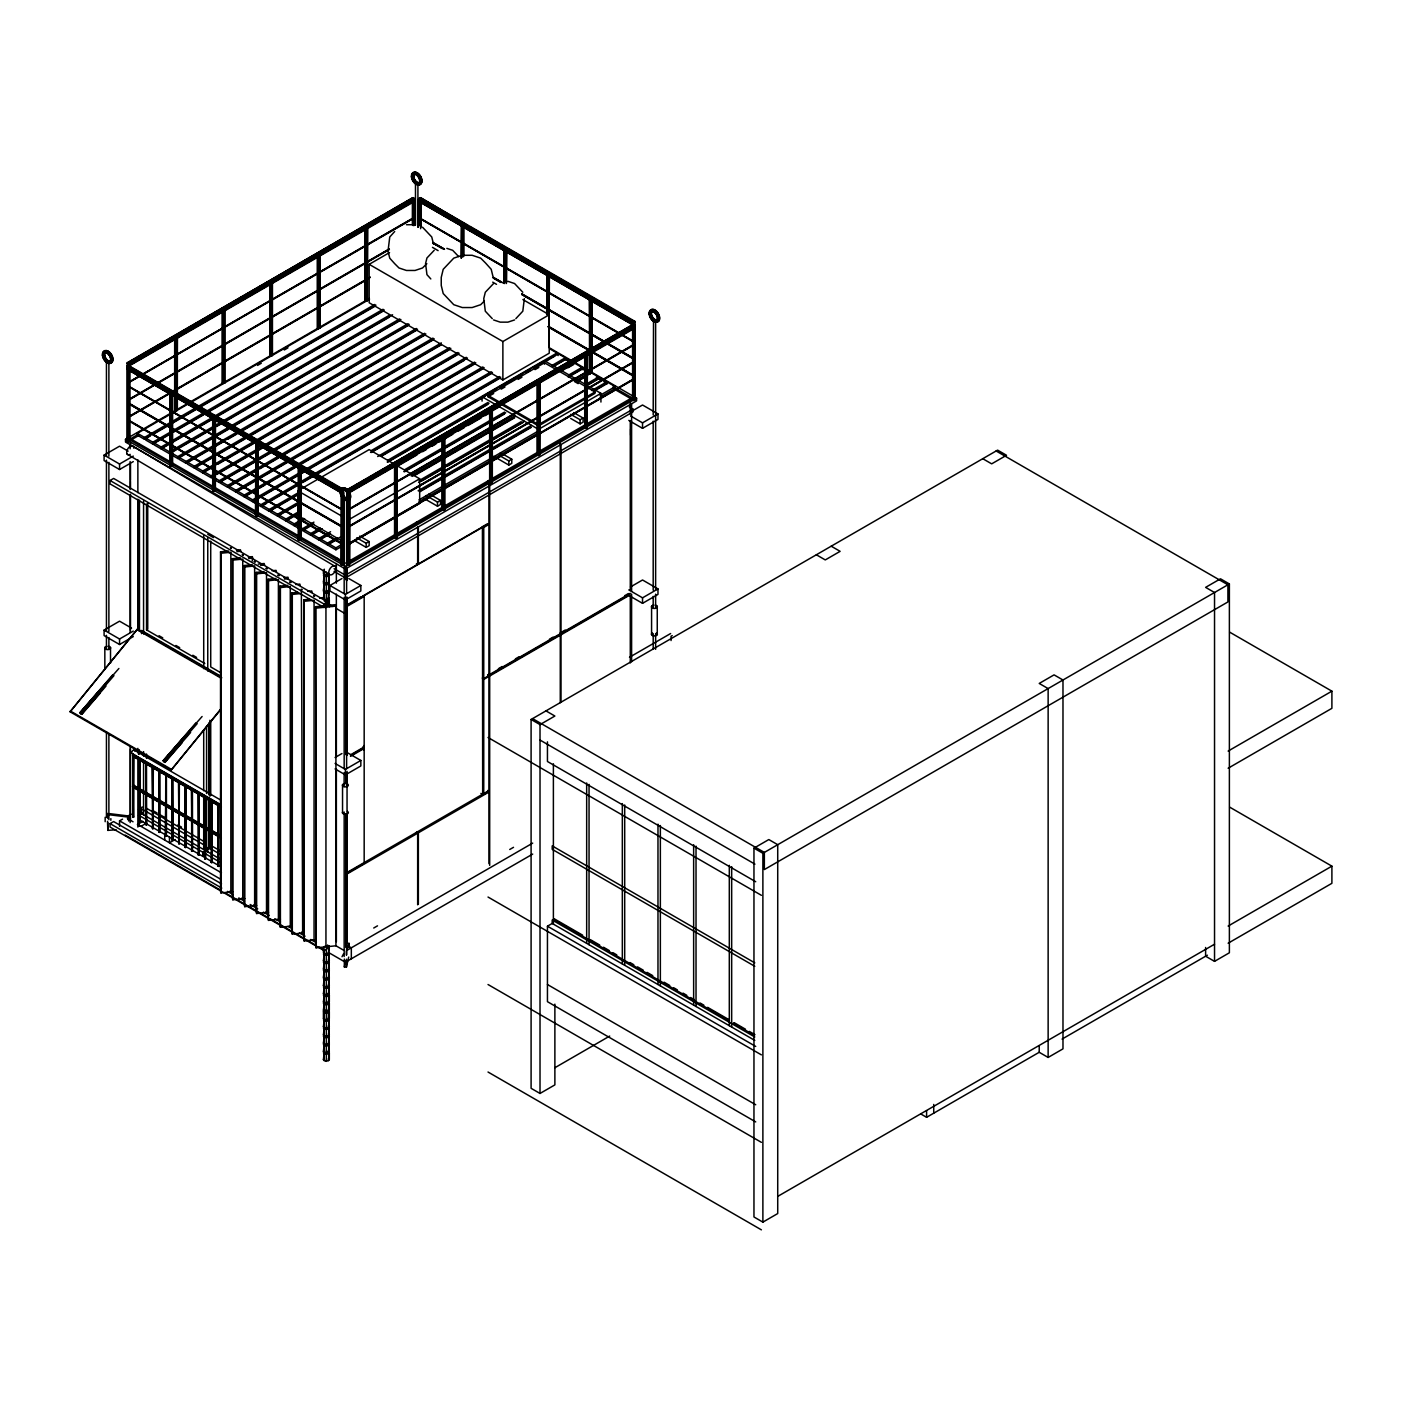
<?xml version="1.0" encoding="UTF-8"?>
<svg xmlns="http://www.w3.org/2000/svg" width="1402" height="1402" viewBox="0 0 1402 1402"><rect width="100%" height="100%" fill="white"/><g stroke="black" fill="none" stroke-linecap="round" stroke-linejoin="round"><path stroke-width="1.5" d="M110.863 820.328L110.863 818.645M342.018 956.725L343.455 954.008M348.695 957.075L346.434 967.1L344.349 966.942L345.698 960.931M343.893 490.262L342.877 492.488L341.212 492.838L127.267 369.304L128.931 365.712L129.667 367.92M341.247 492.943A5.047 2.909 60 0 1 346.259 491.629A5.047 2.909 60 0 1 346.89 499.112A5.047 2.909 60 0 1 341.247 492.943L341.948 489.754L128.02 366.237M420.127 197.594L634.826 321.303L634.826 323.319L632.407 324.703L418.462 201.187L418.462 199.172L420.88 197.787L466.603 224.863M590.575 349.571L632.127 325.579L632.407 322.688L634.826 321.303M221.358 807.377L132.717 756.204L132.717 755.03L133.733 754.451L220.482 804.538M221.358 838.256L132.717 787.083L132.717 785.909L133.733 785.33L220.482 835.417M126.986 363.328L412.521 197.787L414.939 199.172L414.939 201.187L128.931 366.08L127.267 364.485L126.986 363.328L159.109 344.787M127.267 362.47L129.667 363.872L128.931 366.08M412.521 199.803L412.521 197.787M347.153 491.436L348.818 493.031L634.826 328.138L634.826 326.123L632.407 324.738L346.872 490.262L365.764 479.361M347.153 489.421L349.554 490.805L348.818 493.031M345.698 947.209L347.065 943.248L347.048 873.972L417.656 833.209L417.656 904.798M347.065 943.248L349.151 943.406L346.434 951.327L346.434 955.27M220.464 709.868L171.132 770.119L70.1 711.795L137.519 629.025L221.709 677.622M70.1 711.795L137.519 629.025M171.132 770.119L220.727 709.097M128.598 420.144L340.633 542.574M105.168 817.278L105.168 821.695M348.117 509.522L633.494 344.664M348.117 526.679L633.494 361.821M348.117 543.836L633.494 378.961M127.126 365.554L129.825 365.554L129.825 441.034L128.476 441.805L127.126 441.034L127.126 365.554L128.476 364.783M176.967 410.698L177.353 338.11L177.353 410.155L176.021 410.926L174.672 410.155L174.672 397.046M127.126 441.034L128.476 440.263M170.308 466.288L169.922 393.682L170.308 466.288L171.254 466.515L172.604 465.744L172.604 393.682M174.672 410.155L176.021 409.384M272.444 283.204L271.094 283.975L271.094 356.038L272.444 355.267L272.444 283.204L271.094 282.433M222.217 310.648L224.898 310.648L224.898 382.711L222.603 383.254L222.603 382.15M319.989 255.76L317.693 256.303L317.693 328.366L318.64 328.594L319.989 327.805L319.989 255.76L318.64 254.971M215.4 420.565L215.4 490.437L214.05 491.226L212.701 490.437L212.701 418.392L214.05 417.621M214.997 490.998L215.4 418.392M367.534 228.316L365.239 228.859L365.239 300.904L366.185 301.132L367.534 300.361L367.534 228.316L367.131 300.904M317.693 328.366L317.693 327.262M414.677 225.424L414.677 200.311L414.677 201.415L412.784 201.415L412.784 225.424M212.701 490.437L214.05 489.666M258.178 445.275L258.178 515.147L256.846 515.918L255.497 515.147L255.883 442.541M365.239 300.904L365.239 299.818M461.118 258.319L461.503 225.021L461.503 257.758M298.275 539.858L300.974 539.858L298.275 539.858L298.275 467.795L300.571 468.338L300.571 540.401M506.192 283.572L506.595 250.275M343.753 564.55L341.072 564.55L341.457 491.944M342.421 491.716L343.367 493.048L341.072 492.505M347.013 492.505L349.711 492.505L349.308 565.111L348.362 565.321L347.013 564.55L347.013 492.505L349.308 493.048M394.558 467.234L394.558 537.106L395.907 537.877L396.854 537.649L397.239 465.043L394.558 465.043M329.312 573.821L328.454 575.013L324.283 575.013L324.283 572.612M328.454 573.996L329.312 582.058L326.368 583.758L323.424 582.058L324.283 573.996M323.424 582.058L324.283 580.849M328.454 582.216L329.312 590.295L326.368 591.977L323.424 590.295L324.283 582.216M328.454 583.25L329.312 575.188M546.692 314.276L547.095 274.424L547.095 314.819M323.424 590.295L324.283 589.085M324.283 597.322L323.424 598.514L324.283 590.452M328.454 591.486L329.312 583.425M347.013 564.55L348.362 563.779L349.308 565.111M324.283 569.194L324.283 599.723L328.454 599.723L328.454 590.452M328.454 599.723L329.312 591.662M444.784 437.599L442.489 438.16L442.489 510.205L443.453 510.433L444.784 509.662L444.784 437.599L443.453 436.828M328.454 606.242L329.312 599.898L326.368 598.198M394.558 537.106L395.907 536.335L396.854 537.649M549.391 277.158L548.988 347.573L548.988 275.511L546.692 274.967M442.489 510.205L442.489 509.101M539.875 382.711L537.579 383.254L537.579 455.317L538.526 455.527L539.875 454.756L539.875 382.711L539.472 455.317M490.034 482.761L490.034 410.698L492.33 410.155L492.33 482.2L490.98 482.989L490.034 481.657M584.722 357.44L584.722 427.312L586.071 428.083L587.017 427.855L587.42 355.249L584.722 355.249M589.874 350.447L589.488 299.678L589.488 371.723L590.82 372.511L592.17 371.723L592.17 352.077M537.579 455.317L537.579 454.213M632.67 400.411L632.67 323.827L632.67 400.411L634.966 399.868L634.966 324.37L633.616 323.599M634.966 324.37L632.267 324.37M587.017 427.855L587.42 355.249M632.67 395.89L632.67 396.976M634.563 396.976L634.563 395.89M328.454 953.816L329.312 945.754L328.454 953.816L324.283 953.816L324.283 951.415M328.454 952.782L329.312 960.843L326.368 962.543L323.424 960.843L324.283 952.782M323.424 960.843L324.283 959.651M328.454 961.018L329.312 969.08L326.368 970.78L323.424 969.08L324.283 961.018M328.454 962.052L329.312 953.991M323.424 969.08L324.283 967.888M328.454 969.255L329.312 977.317L326.368 979.017L323.424 977.317L324.283 969.255M328.454 970.289L329.312 962.228M323.424 977.317L324.283 976.125M328.454 977.492L329.312 985.553L326.368 987.253L323.424 985.553L324.283 977.492M328.454 978.526L329.312 970.447M323.424 985.553L324.283 984.344M328.454 985.729L329.312 993.79L326.368 995.49L323.424 993.79L324.283 985.729M328.454 986.745L329.312 978.684M323.424 993.79L324.283 992.581M326.368 993.457L329.312 995.157L329.312 1002.027L326.368 1003.727L323.424 1002.027L324.283 993.965M328.454 994.982L329.312 986.92M323.424 1002.027L324.283 1000.818M326.368 1001.694L329.312 1003.394L329.312 1010.264L326.368 1011.964L323.424 1010.264L324.283 1002.202M328.454 1003.219L329.312 995.157M323.424 1010.264L324.283 1009.054M323.424 1011.631L326.368 1009.931L329.312 1011.631L329.312 1018.483L326.368 1020.183L323.424 1018.483L323.424 1011.631L326.368 1013.331L329.312 1011.631M328.454 1011.455L329.312 1003.394M323.424 1018.483L324.283 1017.291M328.454 1018.658L329.312 1026.72L326.368 1028.42L323.424 1026.72L324.283 1018.658M323.424 1026.72L324.283 1025.528M328.454 1026.895L329.312 1034.956L326.368 1036.656L323.424 1034.956L324.283 1026.895M328.454 1027.929L329.312 1019.867M323.424 1034.956L324.283 1033.765M328.454 1035.132L329.312 1043.193L326.368 1044.893L323.424 1043.193L324.283 1035.132M328.454 1036.166L329.312 1028.104M323.424 1043.193L324.283 1042.001M328.454 1043.368L329.312 1051.43L326.368 1053.13L323.424 1051.43L324.283 1043.368M328.454 1044.402L329.312 1036.341M323.424 1051.43L324.283 1050.221M326.368 1051.097L329.312 1052.797L329.312 1059.667L326.368 1061.367L323.424 1059.667L324.283 1051.605M328.454 1052.639L329.312 1044.56M323.424 1059.667L324.283 1058.457M328.454 1060.858L329.312 1052.797M672.224 635.579L671.05 636.263L671.05 640.556M100.313 692.991L81.842 714.319L80.58 713.583L80.019 712.619L112.703 674.87M80.037 712.952L99.928 689.977M80.019 712.619L118.907 668.474M80.58 713.583L83.769 710.183M88.028 705.259L100.821 690.485M81.842 714.319L81.281 713.338L113.965 675.606M81.334 714.161L84.173 710.867M81.824 713.986L105.974 686.086M182.102 742.657L165.05 762.355L163.789 761.619L163.21 760.655L195.912 722.906M163.245 760.988L183.136 738.013M163.21 760.655L202.098 716.51M163.789 761.619L184.03 738.521M165.05 762.355L164.472 761.374L197.156 723.642M164.525 762.197L167.364 758.903M165.015 762.022L190.602 732.475M394.681 231.523L389.756 236.991L388.021 251.098L389.756 258.196L394.681 263.664L398.992 267.975L406.457 270.463L415.062 270.463L422.528 267.975L426.839 263.664M108.883 361.961L106.447 361.961M434.199 250.31L426.944 257.986L425.577 263.558L426.944 274.652L430.817 278.945M493.557 283.537L485.302 292.264L483.76 298.591L485.302 311.191L492.277 318.64M484.356 301.027L480.658 304.707L472.141 307.546L462.292 307.546L453.775 304.707L443.207 293.544L441.244 285.447L441.244 277.403L443.207 269.307L453.775 258.126L462.292 255.287L472.141 255.287L480.658 258.126L485.583 263.05L491.208 269.307L493.189 277.403M515.848 318.64L522.806 311.191L524.348 298.591M346.609 499.2L344.173 498.832L344.173 593.379M653.525 320.094L653.192 414.957M128.02 362.277L413.275 197.594M162.877 342.596L176.109 334.955M179.877 332.782L210.107 315.327M213.893 313.154L295.121 266.257M298.889 264.067L312.12 256.426M315.906 254.253L346.119 236.798M349.904 234.625L412.241 198.628M128.931 362.82L414.186 198.12M129.667 363.872L414.939 199.172M129.895 364.45L133.681 362.277M146.912 354.636L150.68 352.463M156.358 349.186L160.126 346.995M163.911 344.822L167.679 342.649M180.911 335.008L184.696 332.817M197.91 325.194L203.57 321.917M207.356 319.744L211.141 317.553M214.909 315.38L220.587 312.103M241.354 300.098L252.693 293.561M265.924 285.92L269.692 283.747M282.924 276.106L286.691 273.933M292.37 270.656L296.137 268.483M299.923 266.292L303.708 264.119M309.369 260.842L313.154 258.651M333.921 246.664L339.599 243.387M343.367 241.214L347.153 239.023M350.938 236.85L356.599 233.573M377.383 221.569L388.704 215.032M401.936 207.391L405.721 205.218M129.965 365.028L415.22 200.346M130.246 381.309L413.608 217.713M130.123 381.484L413.853 217.853M130.246 381.782L413.976 218.151M130.123 398.641L389.055 249.048M130.246 398.939L389.283 249.188M130.474 399.079L389.405 249.486M522.858 299.555L549.233 314.767L549.233 353.199L502.88 379.96L369.164 302.762L369.164 264.33L389.546 252.553M130.123 415.798L370.163 277.105M130.246 416.096L370.286 277.403M130.474 416.236L368.621 278.647M343.49 567.915L125.497 442.068L125.497 439.317L369.427 298.486M150.172 436.057L144.511 439.317L137.378 435.198L137.378 433.288L188.341 403.864M192.109 401.691L369.515 299.257M137.922 434.48L130.491 438.773L341.597 560.66M257.547 365.414L261.263 363.276M284.273 349.992L287.988 347.836M133.295 461.591L119.556 469.512L104.099 460.592L104.099 455.107L119.556 446.186L128.143 451.146M131.438 439.317L130.141 440.07L342.193 562.5M131.806 439.527L139.236 435.233M137.378 433.288L144.511 437.406L195.474 407.982M199.242 405.791L374.772 304.462M169.817 434.322L152.836 444.119L145.703 440L145.703 438.09L375.946 305.145M153.957 433.866L195.474 409.892M199.242 407.719L374.772 306.39M137.869 444.539L139.166 443.786M145.703 438.09L152.836 442.208L383.079 309.264M168.713 444.574L161.16 448.92L154.027 444.802L154.027 442.892L204.99 413.467M208.758 411.294L384.271 309.965M173.603 432.131L203.798 414.712M209.459 411.434L383.079 311.191M104.099 455.107L119.556 464.027L133.295 456.088M154.027 442.892L161.16 447.01L212.123 417.586M215.89 415.413L389.511 315.17M162.352 447.694L169.484 451.812L169.484 453.722L162.352 449.621L162.352 447.694L392.595 314.767M172.481 442.384L389.511 317.08M110.057 480.5L113.615 478.433L327.56 601.949L327.56 605.384L323.985 607.434L110.057 483.918L110.057 480.5L323.985 604.017L327.56 601.949M171.359 450.725L399.728 318.885M172.551 451.409L221.621 423.071M225.389 420.898L400.919 319.568M171.359 452.636L212.894 428.661M216.662 426.488L220.429 424.315M226.09 421.038L399.728 320.795M172.446 453.529L177.791 456.614L228.754 427.189M232.522 425.016L408.052 323.687M223.864 441.542L186.115 463.343L178.983 459.225L178.983 457.297L409.226 324.37M172.446 455.44L177.791 458.542L211.772 438.914M215.54 436.741L228.754 429.117M232.522 426.927L408.052 325.597M178.983 457.297L186.115 461.416L416.359 328.489M213.314 457.245L194.44 468.145L187.307 464.027L187.307 462.099L417.551 329.172M227.632 439.369L237.078 433.919M242.739 430.642L416.359 330.399M187.307 462.099L194.44 466.218L424.683 333.29M214.085 466.41L202.764 472.947L195.632 468.829L195.632 466.901L425.875 333.974M217.082 455.072L245.403 438.721M249.17 436.548L424.683 335.218M195.632 466.901L202.764 471.019L433.008 338.092M441.332 342.894L211.071 475.821L211.071 477.749L203.938 473.631L203.938 471.703L434.199 338.776M217.853 464.22L253.709 443.523M257.495 441.35L433.008 340.02M270.358 453.126L219.395 482.551L212.263 478.433L212.263 476.505L440.631 344.664M216.732 474.472L262.034 448.325M267.694 445.065L441.332 344.822M212.263 476.505L219.395 480.623L270.358 451.216M274.126 449.026L449.639 347.696M256.023 471.002L227.72 487.353L220.587 483.234L220.587 481.324L450.831 348.379M274.126 450.953L449.639 349.624M220.587 481.324L227.72 485.425L457.963 352.498M288.882 461.644L236.044 492.155L228.912 488.036L228.912 486.126L459.155 353.181M259.808 468.829L278.683 457.928M284.343 454.669L457.963 354.426M228.912 486.126L236.044 490.244L286.989 460.82M290.775 458.647L466.288 357.3M255.69 490.42L244.351 496.956L237.218 492.838L237.218 490.928L467.479 358.001M292.65 459.47L464.395 360.314M369.164 264.33L502.88 341.527L549.233 314.767M237.218 490.928L244.351 495.046L474.612 362.102M305.513 471.265L252.675 501.758L245.543 497.64L245.543 495.73L475.786 362.803M259.458 488.247L265.118 484.969M268.886 482.796L280.225 476.259M283.993 474.086L295.314 467.549M300.974 464.272L474.612 364.029M245.543 495.73L252.675 499.848L482.919 366.921M266.66 503.3L261 506.56L253.867 502.459L253.867 500.532L304.83 471.107M308.598 468.934L484.111 367.604M309.299 469.074L482.919 368.831M253.867 500.532L261 504.65L491.243 371.723M297.627 495.029L269.324 511.38L262.192 507.261L262.192 505.333L492.435 372.406M270.428 501.127L298.749 484.777M302.517 482.603L491.243 373.633M340.879 540.331L297.837 515.498L297.837 490.788L369.164 449.604L419.671 478.783L419.671 503.476L348.362 544.659M262.192 505.333L269.324 509.452L297.627 493.101M371.232 450.62L499.568 376.525M298.398 504.194L277.631 516.181L270.498 512.063L270.498 510.135L298.819 493.784M370.531 452.39L500.759 377.208M371.232 452.531L499.568 378.435M270.498 510.135L277.631 514.254L298.398 502.267M377.664 456.509L556.944 352.989L556.944 354.916M482.078 401.13L482.078 396.766L544.467 360.752L600.932 393.349L600.932 402.059M297.277 514.446L285.955 520.983L278.823 516.865L278.823 514.937L297.697 504.037M380.731 456.106L495.87 389.633M499.638 387.46L522.28 374.387M526.065 372.196L529.833 370.023M533.601 367.85L558.136 353.672L565.269 357.79L565.269 359.718L553.948 366.255M381.432 456.246L485.232 396.328M509.767 382.15L513.553 379.977M526.749 372.354L530.534 370.163M545.623 361.453L555.069 356.003M488.019 395.399L544.467 362.803L594.991 391.964L594.991 393.349L538.526 425.945L488.019 396.766L488.019 395.399L538.526 424.561L594.991 391.964M488.019 396.766L493.662 393.506M501.18 389.16L504.948 386.987M518.127 379.399L521.894 377.226M535.056 369.62L538.824 367.447M278.823 514.937L285.955 519.055L297.277 512.519M387.863 460.224L487.896 402.479M552.055 365.431L565.269 357.79M299.94 522.508L294.28 525.785L287.147 521.667L287.147 519.739L298.468 513.202M387.18 461.994L489.088 403.163M553.247 366.115L566.461 358.491L570.018 360.542M387.863 462.134L487.896 404.389M133.295 636.578L119.556 644.499L104.099 635.579L104.099 630.094L119.556 621.174L131.578 628.114M347.906 489.228L633.161 324.545M369.55 477.188L450.778 430.291M454.546 428.101L501.776 400.832M505.561 398.659L586.79 351.762M348.818 489.754L634.072 325.071M349.554 490.805L634.826 326.123M353.567 489.228L359.227 485.951M363.013 483.778L366.798 481.587M370.566 479.414L376.244 476.137M397.011 464.132L408.35 457.595M421.581 449.954L425.349 447.781M438.581 440.14L442.349 437.967M448.027 434.69L451.795 432.499M455.58 430.326L459.365 428.153M472.579 420.512L476.365 418.322M499.024 405.248L502.81 403.057M506.578 400.884L512.256 397.607M540.594 381.239L544.362 379.066M557.593 371.425L561.361 369.252M574.592 361.611L578.378 359.438M591.591 351.797L595.377 349.624M601.037 346.347L604.823 344.156M608.591 341.983L612.376 339.792M618.037 336.533L621.822 334.342M625.607 332.169L631.268 328.892M287.147 519.739L294.28 523.857L303.708 518.407M349.852 491.979L635.106 327.297M313.925 524.05L302.604 530.587L295.471 526.469L295.471 524.541L304.9 519.108M397.379 465.709L499.287 406.878M561.571 370.917L574.785 363.293L581.918 367.412L581.918 369.322L568.704 376.945M398.08 465.85L416.955 454.967M422.615 451.689L426.383 449.516M432.044 446.239L435.829 444.066M439.597 441.875L452.811 434.252M458.472 430.992L464.132 427.715M467.9 425.542L481.114 417.919M484.899 415.728L490.56 412.468M567.933 367.797L573.593 364.52M295.471 524.541L302.604 528.659L313.925 522.122M404.512 469.828L504.527 412.083M568.704 375.035L581.918 367.412M322.25 528.852L310.911 535.389L303.778 531.27L303.778 529.343L313.224 523.91M403.811 471.598L505.719 412.766M568.003 376.805L583.109 368.095L590.224 372.213L590.224 374.124M404.512 471.755L442.261 449.954M446.029 447.781L504.527 413.993M104.099 630.094L119.556 639.014L133.295 631.075M348.239 509.82L633.739 344.787M348.485 509.96L633.844 345.102M303.778 529.343L310.911 533.461L320.357 528.028M410.944 475.716L514.744 415.798M575.135 380.923L590.224 372.213M146.544 504.054L146.544 629.884L147.736 629.2L147.736 503.371M330.557 533.654L319.235 540.191L312.103 536.072L312.103 534.162L321.549 528.712M412.135 476.4L514.043 417.568M578.202 380.52L591.416 372.897L598.549 377.015L598.549 378.926L589.12 384.376M414.712 475.453L514.744 417.708M578.903 380.661L584.564 377.401M348.362 519.949L419.671 478.783M312.103 534.162L319.235 538.28L330.557 531.726M419.268 480.518L521.176 421.687M587.228 383.552L598.549 377.015M336.988 539.542L327.56 544.992L320.427 540.874L320.427 538.964L329.856 533.514M418.567 482.306L524.243 421.283M586.527 385.322L599.741 377.699L606.873 381.817L606.873 383.727L595.552 390.282M421.143 481.359L441.91 469.372M447.571 466.095L489.088 442.121M492.873 439.948L523.069 422.51M348.239 526.977L633.739 361.944M348.485 527.117L633.844 362.259M320.427 538.964L327.56 543.082L336.988 537.632M418.147 490.77L531.376 425.402M591.767 390.527L606.873 381.817M341.545 546.535L335.884 549.794L328.751 545.676L328.751 543.766L340.073 537.229M419.338 491.454L530.692 427.172M594.851 390.124L608.065 382.501L615.198 386.619L615.198 388.547L600.091 397.257M420.039 491.611L489.859 451.286M493.644 449.113L531.376 427.312M600.932 393.349L538.526 429.363L482.078 396.766M328.751 543.766L335.884 547.884L341.545 544.607M418.918 499.936L537.807 431.29M600.091 395.329L615.198 386.619M418.918 501.863L537.807 433.218M348.239 544.134L633.739 379.101M348.485 544.274L633.844 379.416M336.357 559.135L337.654 558.382M356.739 537.825L366.185 543.275L369.164 541.558L369.164 545.676L366.185 547.393L354.846 540.857M426.155 495.554L437.494 502.109L440.473 500.391L440.473 504.51L437.494 506.227L424.263 498.586M499.357 455.475L508.821 460.943L511.783 459.225L511.783 463.343L508.821 465.061L493.679 456.316M570.667 414.309L580.13 419.759L583.109 418.041L583.109 422.16L580.13 423.877L570.667 418.427M302.184 589.629L301.36 589.155L302.657 932.47L301.833 931.997M491.541 480.378L560.274 440.684L558.977 439.93L488.369 480.693L489.684 481.447M345.383 566.268L636.578 398.15L636.578 400.884L345.383 569.019M345.383 575.188L633.021 409.121L633.021 411.873L345.383 577.939M348.818 578.553L360.84 585.475L360.84 590.978L345.383 599.898L329.943 590.978L329.943 585.475L341.948 578.553M632.232 410.961L642.537 405.003L657.976 413.923L657.976 419.426L642.537 428.346L628.797 420.407M325.299 603.263C327.577 601.598 322.81 604.49 325.299 607.627M329.943 585.475L345.383 594.413L360.84 585.475M630.514 415.921L642.537 422.843L657.976 413.923M347.451 604.595L361.155 596.691M480.886 793.409L482.674 794.443L482.428 526.679L487.651 523.665L488.965 524.418L488.965 675.589L483.743 678.603L482.428 677.849M363.801 595.429L482.674 526.819M345.751 598.514L345.751 604.77L347.048 605.524L417.656 564.761L417.656 527.205M417.06 563.586L418.357 564.34L488.965 523.594L488.965 483.953M345.751 754.609L345.751 605.594L347.048 606.347L364.17 596.463L364.17 747.634L350.482 755.538M482.428 526.679L483.743 527.432L488.965 524.418M132.734 755.257L133.716 755.398L133.365 817.366L132.734 755.257L132.875 817.296M139.411 821.064L139.271 759.025L140.253 759.183L140.253 820.941L139.271 820.783L140.253 820.941M145.808 762.793L146.439 824.919L146.439 763.161M152.345 766.579L153.326 766.719L152.976 828.687L152.345 766.579L152.485 828.617M172.095 839.938L172.323 777.689L172.937 839.798L171.955 839.658L172.937 839.798M172.937 778.04L171.955 777.9M179.474 781.825L178.492 781.668L179.123 843.794L179.351 781.545M327.56 945.071L327.56 948.488L323.985 950.556L110.057 827.04L110.057 823.605L113.615 821.554L221.534 883.856M138.57 809.199L142.356 807.009M119.556 826.356L119.556 820.853L122.535 819.154M127.389 816.332L131.175 814.159M132.734 817.015L133.716 817.156M138.57 815.368L143.039 812.792M137.378 824.569L142.951 821.362M198.961 792.866L198.733 855.115L198.471 792.778M140.883 826.391L146.562 823.114M199.084 793.146L198.12 792.989M145.808 824.551L146.789 824.709M152.345 828.337L153.326 828.477M159.863 832.262L158.882 832.105L159.863 832.262L159.863 770.504L158.882 770.346L159.022 832.385M217.731 804.31L218.694 804.468L218.344 866.436L217.731 804.31L217.853 866.348M165.418 835.89L166.4 836.03L165.418 835.89L166.049 774.482M175.145 839.553L169.484 842.812L169.484 837.327M179.474 843.583L178.632 843.706M335.078 757.501L341.948 753.54M630.514 586.93L642.537 579.99L657.976 588.91L657.976 594.413L642.537 603.333L628.797 595.394M185.029 847.211L186.01 847.351L185.029 847.211L185.029 785.435L185.169 847.491M561.536 632.179L565.251 630.024M624.714 595.71L628.429 593.554M498.411 668.701L502.179 666.511M515.41 658.887L519.178 656.697M549.409 639.242L553.194 637.069M350.886 754.626L362.855 747.704L364.17 748.458L364.17 863.264L347.048 873.148L345.751 872.394L345.751 813.914M488.369 675.238L558.977 634.475L560.274 635.229L560.274 702.717M630.287 593.309L559.678 634.072L560.993 634.826L629.743 595.131M488.369 674.415L489.684 675.168L560.274 634.405L560.274 442.874M559.678 633.248L560.993 634.002L629.743 594.308M350.482 756.361L364.17 748.458M482.428 678.673L483.743 679.427L488.965 676.412L488.965 791.219L483.743 794.233L482.428 793.479M487.651 674.835L489.684 675.992L560.274 635.229M192.547 851.137L191.566 850.979L192.547 851.137L192.424 789.081M210.721 801.962L210.721 845.353L211.912 844.67M335.078 763.442L345.383 769.4L360.84 760.462L360.84 765.965L345.383 774.885L335.078 768.927M628.797 589.909L642.537 597.83L657.976 588.91M198.12 854.747L199.084 854.905M139.271 815.561L202.764 852.223L206.532 850.033M206.567 797.843L206.567 847.754L208.705 848.999L209.897 848.315L209.897 800.56M219.921 866.243L203.115 856.552L203.115 852.434L206.883 850.243M205.621 858.672L204.657 858.532L205.621 858.672L205.621 796.914M212.158 862.458L211.194 862.3L212.158 862.458L212.035 800.402M217.731 866.068L218.694 866.226M629.48 657.258L670.629 633.529M230.033 891.094L231.172 890.918M554.877 1004.13L554.877 1084.885L540.015 1093.455L531.095 1088.32L531.095 719.471L997.611 450.13L1006.531 455.282L991.67 463.852L982.749 458.699M531.095 719.471L540.015 724.606L554.877 716.036L545.956 710.884M241.933 897.963L243.229 898.156M253.815 904.816L255.111 905.026M265.872 912.054L266.993 911.878M347.608 872.149L487.651 791.289L488.965 792.042L488.965 863.614M417.06 832.052L418.357 832.806L488.965 792.042M314.066 939.603L314.066 600.862M325.124 945.999L328.454 945.579M373.721 928.019L377.506 925.846M509.732 849.489L513.518 847.316M346.872 950.381L532.69 843.11M346.872 961.369L532.69 854.081M755.713 1121.915L547.446 1001.676L547.446 926.196L553.019 922.972M753.961 848.14L768.822 839.553L777.724 844.705L777.724 1213.554L762.881 1222.123L753.961 1216.971L753.961 848.14L762.881 853.275L1229.379 583.933L1229.379 952.782L1214.535 961.369L1205.615 956.217L1205.615 947.489M554.877 1067.728L609.712 1036.06M1228.134 751.069L1331.9 691.168L1331.9 708.325L1228.134 768.226M1228.134 926.056L1331.9 866.156L1331.9 883.313L1228.134 943.213M777.724 1196.397L1214.535 944.212M920.921 1114.029L926.599 1117.306L1039.408 1052.166M1062.068 1039.092L1207.385 955.2M1048.135 1057.441L1062.979 1048.854L1062.979 680.005L1054.076 674.87L1039.215 683.44L1048.135 688.592L1048.135 1057.441L1039.215 1052.289L1039.215 1045.734M107.341 361.068L106.447 361.593L106.447 456.141M514.569 319.936L507.91 322.145L500.216 322.145L493.557 319.936M655.312 321.111L653.192 320.795M344.489 498.499L346.276 498.499M418.725 225.424L418.725 201.415L420.618 201.415L420.618 228.701M461.118 225.564L463.414 226.108L463.414 256.671M503.896 283.011L503.896 250.275L506.192 250.818M175.057 338.653L176.967 338.653M128.476 368.2L127.126 368.989L129.422 369.532L129.422 441.577M169.922 393.682L172.218 394.242L172.218 466.288M128.476 436.828L127.126 437.599L128.476 438.388M212.701 418.392L214.997 418.935M632.67 328.366L634.563 328.366L634.563 327.262M255.497 443.085L257.793 443.645L257.793 515.691M323.424 575.188L324.283 576.397L328.454 576.397M323.424 583.425L324.283 584.634L328.454 584.634M323.424 591.662L324.283 592.853L328.454 592.853M328.454 601.09L324.283 601.09M326.368 947.454L328.454 946.946M323.424 953.991L324.283 955.183L328.454 955.183M323.424 962.228L324.283 963.419L328.454 963.419M323.424 970.447L324.283 971.656L328.454 971.656M323.424 978.684L324.283 979.893L328.454 979.893M323.424 986.92L324.283 988.13L328.454 988.13M323.424 995.157L324.283 996.366L328.454 996.366M323.424 1003.394L324.283 1004.603L328.454 1004.603M323.424 1019.867L324.283 1021.059L328.454 1021.059M323.424 1028.104L324.283 1029.296L328.454 1029.296M323.424 1036.341L324.283 1037.533L328.454 1037.533M323.424 1044.56L324.283 1045.769L328.454 1045.769M323.424 1052.797L324.283 1054.006L328.454 1054.006M232.89 891.707L220.973 892.934L220.535 891.497L220.535 551.81L228.491 551.004M236.43 550.197L240.408 549.794L240.846 551.214L236.868 551.634M220.535 551.81L220.973 553.247L230.909 552.23M244.789 898.577L232.855 899.786L232.417 898.349L232.417 558.679L240.373 557.856M248.312 557.05L252.29 556.647L252.728 558.084L248.75 558.487M232.417 558.679L232.855 560.099L242.791 559.1M256.671 905.429L244.754 906.656L244.316 905.219L244.316 565.532L252.255 564.726M258.213 564.112L264.172 563.516L264.61 564.953L260.632 565.356M244.316 565.532L244.754 566.969L254.673 565.952M268.553 912.299L256.636 913.508L256.198 912.071L256.198 572.402L264.137 571.595M272.093 570.772L276.054 570.369L276.492 571.806M256.198 572.402L256.636 573.839L266.573 572.822M280.435 919.169L268.518 920.378L268.08 918.941L268.08 579.254L276.019 578.448M283.975 577.642L287.953 577.238L288.391 578.675L284.413 579.079M268.08 579.254L268.518 580.691L278.455 579.674M292.317 926.021L280.4 927.23L279.962 925.811L279.962 586.124L287.918 585.317M295.857 584.511L299.835 584.091L300.273 585.528M279.962 586.124L280.4 587.561L290.337 586.544M304.216 932.891L292.299 934.1L291.861 932.663L291.861 592.976L297.82 592.38M307.739 591.364L311.717 590.961L312.155 592.398M291.861 592.976L292.299 594.413L300.238 593.607M316.098 939.743L304.181 940.952L303.743 939.533L303.743 599.846L309.702 599.232M319.638 598.233L323.599 597.83L324.037 599.25M303.743 599.846L304.181 601.283L314.101 600.266M315.625 606.715L335.481 604.683L335.919 606.12L335.919 945.807L316.063 947.822L315.625 606.715L316.063 947.822M316.063 608.135L335.919 606.12M132.717 756.204L133.733 754.451M132.717 787.083L133.733 785.33M107.533 821.292L107.814 830.387L116.138 829.756M417.025 184.065L415.483 183.557M406.457 224.723L415.062 224.723M654.086 319.901L655.628 320.41M109.619 813.651L128.371 815.946L128.651 821.029M107.533 813.405L107.814 814.597L128.651 817.156M205.27 797.125L204.78 858.813M211.807 800.892L211.316 862.58M589.874 300.221L590.82 300.449L590.82 372.511M366.185 299.59L367.534 300.361M590.82 370.952L592.17 371.723M318.64 327.034L319.989 327.805M271.094 354.478L272.444 355.267M269.762 283.204L269.762 355.267L271.094 356.038M223.566 381.922L224.898 382.711M490.98 481.429L492.33 482.2M443.453 508.873L444.784 509.662M256.846 514.376L258.178 515.147M418.462 201.187L633.161 324.896M127.267 369.304L341.948 493.031M446.835 248.364L452.688 250.31L458.647 256.566M507.91 281.311L514.569 283.537L522.806 292.264M1229.379 583.933L1220.476 578.798L1205.615 587.368L1214.535 592.52L1214.535 961.369M996.121 450.988L1227.907 584.792L1227.907 601.949L764.353 869.573L764.353 852.416L532.585 718.613M1229.659 632.144L1331.9 691.168M470.389 227.054L612.376 309.036M616.161 311.209L635.106 322.145M419.216 198.12L633.161 321.636M418.462 199.172L632.407 322.688M425.805 204.131L431.483 207.408M435.286 209.599L439.071 211.79M444.749 215.067L448.535 217.257M469.355 229.28L473.14 231.453M478.818 234.747L482.603 236.92M495.87 244.579L499.655 246.77M522.368 259.878L526.153 262.069M539.402 269.71L550.776 276.282M571.595 288.304L577.273 291.581M581.059 293.772L584.844 295.945M607.574 309.071L611.36 311.262M615.145 313.435L620.823 316.712M418.182 200.346L632.127 323.862M419.548 217.853L618.703 332.66M622.137 334.798L633.844 341.405M419.443 218.151L633.739 341.702M419.548 218.326L633.494 341.843M433.043 242.511L444.399 249.065M493.627 277.491L503.09 282.959M522.035 293.894L633.739 358.386M432.815 242.651L444.522 249.241M493.399 277.631L501.32 282.03M521.789 294.034L633.844 358.544M432.692 242.967L444.294 249.381M493.276 277.946L501.197 282.345M521.667 294.332L633.739 358.859M432.815 243.124L442.278 248.592M493.399 278.104L500.97 282.485M521.789 294.508L633.494 359M432.464 247.365L438.107 250.625M492.733 282.152L496.501 284.326M548.533 326.351L633.739 375.543M548.305 326.491L633.844 375.701M548.182 326.789L633.739 376.016M548.305 326.964L633.494 376.157M549.391 347.801L636.578 398.15M549.829 348.87L556.944 352.989M564.708 358.982L568.423 361.12M596.288 377.226L600.003 379.364M603.719 381.502L607.434 383.657M613.007 386.864L631.601 397.59L630.287 398.361L613.568 388.704M629.253 406.948L633.021 409.121M574.399 381.467L578.15 383.622M831.211 546.202L840.131 551.337L825.27 559.924L816.35 554.771M573.646 412.591L583.109 418.041M1229.659 807.131L1331.9 866.156M500.444 452.671L511.783 459.225M429.135 493.837L440.473 500.391M128.931 365.712L341.72 488.334A7.063 4.083 60 0 1 349.939 494.503A7.063 4.083 60 0 1 345.383 499.988M129.965 366.746L209.476 412.661M213.262 414.852L243.562 432.342M247.348 434.515L340.108 488.089M127.267 367.289L341.212 490.805M144.073 377.716L155.447 384.271M172.481 394.12L181.945 399.588M202.764 411.61L208.442 414.887M219.816 421.441L225.494 424.718M238.743 432.377L242.528 434.567M246.314 436.741L250.099 438.931M272.829 452.057L276.615 454.23M282.293 457.508L286.078 459.698M289.863 461.889L293.649 464.08M316.361 477.188L320.147 479.379M333.413 487.037L337.199 489.21M126.986 368.463L340.931 491.979M128.353 385.971L342.298 509.487M128.23 386.269L342.176 509.785M128.353 386.444L342.298 509.96M297.837 490.788L340.879 515.621M416.341 564.007L417.656 564.761M359.701 536.107L369.164 541.558M128.598 402.987L340.633 525.417M128.353 403.128L342.298 526.644M128.23 403.425L342.176 526.942M128.353 403.601L342.298 527.117M128.353 420.285L342.298 543.801M128.23 420.582L342.298 544.274M203.938 471.703L211.071 475.821M125.497 439.317L343.49 565.181M334.097 568.669L343.508 574.101M334.097 571.42L343.508 576.853M362.855 595.71L364.17 596.463M487.651 675.659L488.965 676.412M207.759 534.302L213.437 537.579M328.927 604.262L332.712 606.435M336.498 608.626L344.086 613.007M540.12 740.116L754.942 864.14M755.713 881.735L547.446 761.496L547.446 741.851M488.019 737.487L761.391 895.317M487.651 790.465L488.965 791.219M754.784 962.859L552.195 845.897L552.195 849.332L754.784 966.293M362.855 746.88L364.17 747.634M159.004 635.702L162.755 637.875M175.916 645.481L179.684 647.636M192.828 655.242L196.595 657.415M146.544 629.884L204.797 663.514M220.061 672.329L210.721 666.931L210.721 541.119M220.657 676.115L141.549 630.427L141.549 633.634M137.256 629.796L221.446 678.393M347.1 752.541L360.84 760.462M416.341 832.455L417.656 833.209M582.671 935.204L554.281 918.818L553.387 919.326L729.461 1020.989M590.242 939.585L599.723 945.053M603.508 947.244L609.187 950.521M612.972 952.694L616.757 954.885M630.006 962.543L633.792 964.734M637.577 966.907L643.255 970.184M647.058 972.375L652.736 975.652M664.092 982.206L669.77 985.501M673.556 987.674L677.341 989.865M683.019 993.142L686.805 995.332M690.59 997.523L694.376 999.696M700.054 1002.991L703.857 1005.164M707.642 1007.355L728.462 1019.377M734.14 1022.654L745.496 1029.226M749.281 1031.399L754.959 1034.676M733.246 1023.18L754.083 1035.202M754.784 1036.972L552.195 920.01L552.195 923.445L754.784 1040.407M547.446 926.196L755.713 1046.435M488.019 897.035L761.391 1054.865M547.446 984.519L755.713 1104.758M70.363 711.024L171.394 769.347M133.979 749.982L221.253 800.367M347.048 873.972L345.751 873.218L345.751 944.808M133.225 754.504L219.974 804.59M132.717 755.03L221.358 806.203M132.507 755.731L221.148 806.904M488.019 984.519L761.391 1142.35M133.225 785.383L219.974 835.469M132.717 785.909L221.358 837.082M132.507 786.61L221.148 837.783M153.361 810.864L157.129 813.037M160.879 815.21L164.647 817.384M177.791 824.972L181.559 827.145M146.544 808.306L204.797 841.936M210.721 845.353L220.061 850.751M205.603 845.827L141.549 808.849L141.549 813.651M209.371 848L220.657 854.537M140.866 813.265L220.657 859.338M203.115 852.434L219.921 862.125M139.271 819.679L202.764 856.342L202.764 852.223M127.389 818.523L133.032 821.782M138.675 825.042L221.481 872.833M347.573 945.631L351.324 947.805L351.324 958.793M119.556 820.853L221.183 879.527M335.972 945.807L343.508 950.153M110.057 823.605L221.761 888.097M227.439 891.374L233.118 894.651M238.796 897.928L244.474 901.206M250.152 904.5L257.723 908.864M263.401 912.141L269.079 915.418M274.774 918.696L280.453 921.99M288.023 926.354L291.809 928.545M299.38 932.908L305.058 936.186M310.736 939.48L316.414 942.757M125.199 835.101L221.183 890.515M224.951 892.688L266.345 916.593M270.113 918.766L315.275 944.843M319.043 947.016L322.81 949.189M328.454 952.449L345.383 962.228M488.019 1072.022L761.391 1229.852M133.365 446.467L335.428 566.566A5.047 2.874 -59.3 0 1 332.256 574.47A5.047 2.874 -59.3 0 1 329.242 570.123A5.047 2.874 -59.3 0 1 335.428 566.566M127.144 454.125L329.207 574.207M422.528 227.212L431.763 236.991L433.481 244.071M328.454 580.849L329.312 582.058M328.454 597.322L329.312 598.514M328.454 605.559L329.312 606.751L329.312 599.898M328.454 959.651L329.312 960.843M328.454 967.888L329.312 969.08M328.454 976.125L329.312 977.317M328.454 984.344L329.312 985.553M328.454 992.581L329.312 993.79M328.454 1000.818L329.312 1002.027M328.454 1009.054L329.312 1010.264M328.454 1017.291L329.312 1018.483M328.454 1025.528L329.312 1026.72M328.454 1033.765L329.312 1034.956M328.454 1042.001L329.312 1043.193M328.454 1050.221L329.312 1051.43M328.454 1058.457L329.312 1059.667M933.732 1104.443L933.732 1113.188M926.599 1110.752L926.599 1117.306M762.881 853.275L762.881 1222.123M731.669 866.699L731.669 1027.07M729.303 865.332L729.303 1025.686M696.023 846.125L696.023 1006.478M693.639 844.74L693.639 1005.111M660.36 825.533L660.36 985.886M657.976 824.166L657.976 984.519M657.258 606.312L657.258 634.65M655.628 320.795L655.628 590.154M655.628 594.168L655.628 607.679M655.628 633.581L655.628 649.301M653.192 421.161L653.192 590.154M653.192 596.358L653.192 607.679M653.192 633.581L653.192 649.301M651.58 606.312L651.58 634.65M642.537 422.843L642.537 428.346M642.537 597.83L642.537 603.333M634.563 323.827L634.563 400.411M633.616 328.594L633.616 400.639M631.601 403.881L631.601 591.066M631.601 594.062L631.601 661.797M630.637 402.952L630.637 409.121M630.637 429.03L630.637 435.198M630.287 402.707L630.287 413.993M630.287 420.53L630.287 590.312M630.287 595.482L630.287 662.953M624.696 804.941L624.696 965.312M622.33 803.574L622.33 963.928M599.741 377.699L599.741 379.627M592.17 299.678L592.17 347.714M591.784 300.221L591.784 372.284M589.874 354.811L589.874 372.284M589.05 784.366L589.05 944.72M586.667 782.982L586.667 943.353M586.071 356.038L586.071 428.083M585.125 355.81L585.125 427.855M583.109 368.095L583.109 370.005M580.13 419.759L580.13 423.877M566.461 358.491L566.461 360.402M560.993 444.627L560.993 634.002M560.993 634.826L560.993 702.297M558.136 353.672L558.136 355.6M553.387 763.775L553.387 924.128M548.042 275.738L548.042 315.047M544.467 362.803L544.467 364.187M540.015 724.606L540.015 1093.455M538.526 383.482L538.526 455.527M537.176 384.884L537.176 454.756M508.821 460.943L508.821 465.061M506.595 252.448L506.595 283.011M505.246 251.046L505.246 281.609M504.299 250.818L504.299 283.572M502.88 341.527L502.88 379.96M491.944 409.612L491.944 482.761M490.98 410.926L490.98 482.989M489.648 412.346L489.648 482.2M489.684 483.637L489.684 675.168M489.684 675.992L489.684 865.367M483.743 527.432L483.743 678.603M483.743 679.427L483.743 794.233M463.799 227.755L463.799 256.128M462.467 226.335L462.467 256.899M444.399 437.056L444.399 510.205M443.453 438.388L443.453 510.433M442.103 437.599L442.103 509.662M437.494 502.109L437.494 506.227M421.021 203.045L421.021 227.054M419.671 201.643L419.671 225.652M418.322 200.854L418.322 227.054M418.357 526.802L418.357 564.34M418.357 832.806L418.357 904.378M417.919 183.557L417.919 227.352M415.483 225.161L415.483 183.171L417.586 182.838A5.888 3.4 60 0 1 413.572 174.304M415.08 200.854L415.08 224.881M413.73 201.643L413.73 225.652M412.381 203.045L412.381 224.881M397.239 465.043L397.239 537.106M395.907 465.832L395.907 537.877M394.943 465.604L394.943 537.649M366.185 229.087L366.185 301.132M366.185 543.275L366.185 547.393M364.835 228.316L364.835 300.361M363.801 745.566L363.801 749.912M349.711 499.042L349.711 564.55M349.151 943.406L349.151 947.296M348.362 491.716L348.362 565.321M347.416 491.944L347.416 565.111M347.048 567.968L347.048 580.481M347.048 597.182L347.048 605.524M347.048 606.347L347.048 755.363M347.048 771.345L347.048 873.148M346.609 498.832L346.609 593.379M346.609 597.375L346.609 768.576M346.609 772.59L346.609 786.101M346.609 814.194L346.609 954.727M346.434 959.213L346.434 967.1M345.751 567.214L345.751 579.727M345.751 772.747L345.751 783.578M345.383 594.413L345.383 599.898M345.383 769.4L345.383 774.885M344.349 959.056L344.349 966.942M344.173 597.375L344.173 768.576M344.173 772.59L344.086 786.557M344.173 812.003L344.173 956.55M343.753 492.505L343.753 496.869M343.367 491.944L343.367 565.111M342.544 784.734L342.544 813.055M342.421 497.64L342.421 565.321M341.457 495.239L341.457 565.111M336.357 563.499L336.357 583.179M336.357 594.115L336.357 755.871M336.357 768.979L336.357 941.671M335.884 547.884L335.884 549.794M328.454 1012.822L328.454 1019.692M327.56 543.082L327.56 544.992M326.368 572.086L326.368 575.521M326.368 576.888L326.368 583.758M326.368 585.125L326.368 591.977M326.368 593.361L326.368 600.214M326.245 602.702L326.421 607.452M326.368 949.172L326.368 954.306M326.368 955.691L326.368 962.543M326.368 963.928L326.368 970.78M326.368 972.147L326.368 979.017M326.368 980.384L326.368 987.253M326.368 988.62L326.368 995.49M326.368 996.857L326.368 1003.727M326.368 1005.094L326.368 1011.964M326.368 1013.331L326.368 1020.183M326.368 1021.567L326.368 1028.42M326.368 1029.804L326.368 1036.656M326.368 1038.023L326.368 1044.893M326.368 1046.26L326.368 1053.13M326.368 1054.497L326.368 1061.367M325.947 603.351L325.947 946.473M325.772 602.983L325.772 607.346M324.283 950.381L324.283 1060.858M323.985 604.017L323.985 607.434M323.985 947.121L323.985 950.556M323.424 570.386L323.424 573.821M323.424 949.189L323.424 952.606M319.603 255.199L319.603 328.366M319.235 538.28L319.235 540.191M318.64 256.531L318.64 328.594M317.308 257.933L317.308 327.805M310.911 533.461L310.911 535.389M304.181 601.283L304.181 940.952M302.604 528.659L302.604 530.587M300.974 469.985L300.974 539.858M299.625 468.566L299.625 540.629M298.679 467.252L298.679 540.401M294.28 523.857L294.28 525.785M292.299 594.413L292.299 934.1M290.284 587.14L290.284 925.881M285.955 519.055L285.955 520.983M280.4 587.561L280.4 927.23M278.402 580.288L278.402 919.029M277.631 514.254L277.631 516.181M272.058 282.661L272.058 355.81M270.148 283.747L270.148 355.81M269.324 509.452L269.324 511.38M268.518 580.691L268.518 920.378M266.52 573.418L266.52 912.159M261 504.65L261 506.56M256.846 443.873L256.846 515.918M256.636 573.839L256.636 913.508M255.883 443.645L255.883 515.691M254.638 566.548L254.638 905.289M252.675 499.848L252.675 501.758M252.29 556.647L252.29 561.01M244.754 566.969L244.754 906.656M244.351 495.046L244.351 496.956M242.756 559.696L242.756 898.437M236.044 490.244L236.044 492.155M232.855 560.099L232.855 899.786M230.857 552.826L230.857 891.567M227.72 485.425L227.72 487.353M224.513 310.105L224.513 383.254M223.566 311.437L223.566 383.482M222.603 311.209L222.603 383.254M222.217 312.839L222.217 382.711M220.973 553.247L220.973 892.934M219.395 480.623L219.395 482.551M218.572 806.308L218.572 865.945M218.204 804.397L218.344 866.436M214.05 419.163L214.05 491.226M213.104 417.849L213.104 490.998M211.667 800.612L211.807 862.651M211.544 800.332L211.544 862.09M210.721 721.662L210.721 795.442M209.897 720.26L209.897 796.231M208.705 723.117L208.705 794.741M208.705 799.087L208.705 848.999M207.759 538.07L207.759 670.997M207.759 847.527L207.759 851.873M206.567 726.236L206.567 793.497M205.498 796.634L205.27 858.883M205.007 796.564L205.13 858.602M203.711 535.739L203.711 668.666M203.711 729.688L203.711 790.71M203.711 795.057L203.711 849.542M202.764 471.019L202.764 472.947M198.593 793.076L198.733 855.115M198.243 793.269L198.243 855.027M194.44 466.218L194.44 468.145M192.197 851.329L191.566 789.221L191.706 851.259M191.934 789.011L192.056 851.049M186.115 461.416L186.115 463.343M186.01 785.593L186.01 847.351M185.888 785.313L185.888 847.071M185.397 785.243L185.66 847.562M178.983 781.738L179.123 843.794M178.86 783.595L178.86 843.215M177.791 456.614L177.791 458.542M176.021 338.881L176.021 410.926M175.057 337.549L175.057 410.698M174.672 338.11L174.672 390.51M172.814 777.76L172.586 840.008M172.323 777.689L172.446 839.728M171.254 394.47L171.254 466.515M166.4 774.272L166.4 836.03M166.277 773.992L166.277 835.75M165.909 774.202L166.049 836.24M165.786 773.922L165.559 836.17M164.717 834.593L164.717 840.078M161.16 447.01L161.16 448.92M159.372 770.417L159.513 832.473M159.25 772.274L159.25 831.894M153.204 766.438L152.976 828.687M152.836 442.208L152.836 444.119M152.713 766.368L152.836 828.407M146.544 754.048L146.544 758.394M146.299 762.881L146.439 824.919M146.176 762.6L145.948 824.832M144.511 437.406L144.511 439.317M143.565 501.005L143.565 633.949M143.565 751.63L143.565 755.976M143.565 760.34L143.565 814.825M139.902 759.376L139.902 821.134M139.762 759.095L139.762 820.853M139.464 500.146L139.464 631.286M139.166 500.619L139.166 629.586M139.166 749.807L139.166 754.171M139.166 758.552L139.166 826.304M138.57 500.672L138.57 629.603M138.57 749.807L138.57 754.171M137.869 459.838L137.869 492.628M137.869 499.182L137.869 630.339M137.869 748.37L137.869 752.751M137.869 757.115L137.869 827.075M133.576 755.117L133.576 816.875M133.102 755.047L133.365 817.366M130.491 442.944L130.491 447.115M130.491 463.799L130.491 480.5M130.491 481.324L130.491 487.791M130.491 494.275L130.491 630.339M130.491 748.948L130.491 820.52M130.141 444.364L130.141 448.815M130.141 461.556L130.141 489.491M130.141 494.713L130.141 632.425M130.141 746.092L130.141 822.606M128.476 369.76L128.476 441.805M128.371 815.946L128.371 819.837M127.529 364.993L127.529 441.577M119.556 464.027L119.556 469.512M119.556 639.014L119.556 644.499M110.513 647.496L110.513 663.146M108.883 361.593L108.883 456.141M108.883 462.327L108.883 631.338M108.883 637.524L108.883 648.863M108.883 733.894L108.883 819.679M107.814 814.597L107.814 818.54M107.814 822.483L107.814 830.387M106.447 460.136L106.447 631.338M106.447 635.334L106.447 648.863M106.447 731.704L106.447 817.489M104.835 647.496L104.835 669.49M130.211 454.388A5.047 2.874 -59.3 0 1 126.688 452.355A5.047 2.874 -59.3 0 1 130.316 446.204A5.047 2.874 -59.3 0 1 133.821 448.237M133.225 753.61A2.103 1.209 -60 0 1 131.735 752.751A2.103 1.209 -60 0 1 133.225 750.175A2.103 1.209 -60 0 1 134.715 751.034M414.168 173.305A5.888 3.4 60 0 1 419.426 174.882A5.888 3.4 60 0 1 421.494 181.839M420.898 182.838A5.888 3.4 60 0 1 419.987 183.382M412.661 179.614A7.063 4.083 60 0 1 414.677 172.113A7.063 4.083 60 0 1 421.581 180.175A7.063 4.083 60 0 1 416.709 184.328M415.15 183.154A7.063 4.083 60 0 1 413.765 181.524M415.816 182.593A6.712 3.873 60 0 1 414.501 181.033M413.45 179.228A6.712 3.873 60 0 1 412.766 173.918M413.45 172.779A6.712 3.873 60 0 1 420.653 176.284A6.712 3.873 60 0 1 420.074 184.258M420.179 182.313A5.047 2.909 60 0 1 414.396 178.965A5.047 2.909 60 0 1 416.184 173.655M417.288 174.093A5.047 2.909 60 0 1 420.688 178.895M419.864 181.577A4.714 2.716 60 0 1 414.344 179.912A4.714 2.716 60 0 1 415.675 174.304M416.709 174.707A4.714 2.716 60 0 1 419.864 179.193M651.299 311.559A5.888 3.4 60 0 1 658.186 313.627A5.888 3.4 60 0 1 656.539 320.637M655.242 320.129A5.888 3.4 60 0 1 651.299 314.521M657.1 313.329A5.047 2.909 60 0 1 657.398 319.901A5.047 2.909 60 0 1 651.912 315.73A5.047 2.909 60 0 1 653.893 310.894M654.997 311.332A5.047 2.909 60 0 1 656.101 312.173M656.364 313.82A4.714 2.716 60 0 1 656.083 320.094A4.714 2.716 60 0 1 651.106 314.293A4.714 2.716 60 0 1 655.435 312.734M649.669 314.837A7.063 4.083 60 0 1 654.944 310.368A7.063 4.083 60 0 1 658.73 321.181A7.063 4.083 60 0 1 650.37 316.852M650.248 312.716A6.712 3.873 60 0 1 654.506 309.719A6.712 3.873 60 0 1 659.641 317.01A6.712 3.873 60 0 1 656.469 321.514M652.21 318.289A6.712 3.873 60 0 1 651.159 316.466M656.486 633.003A2.944 1.7 0 0 1 656.486 635.404A2.944 1.7 0 0 1 652.333 635.404A2.944 1.7 0 0 1 652.333 633.003M655.172 605.121A2.944 1.7 0 0 1 656.819 607.732A2.944 1.7 0 0 1 652 607.732A2.944 1.7 0 0 1 653.647 605.121M346.224 488.93A5.888 3.4 60 0 1 350.325 495.362A5.888 3.4 60 0 1 347.503 499.042M346.224 498.534A5.888 3.4 60 0 1 342.263 489.964M343.77 488.439A5.888 3.4 60 0 1 344.927 488.422M343.84 498.814A7.063 4.083 60 0 1 341.685 488.211M342.141 488.439A6.712 3.873 60 0 1 349.817 492.873A6.712 3.873 60 0 1 347.451 499.936M344.506 498.236A6.712 3.873 60 0 1 341.457 489.578M348.082 498.429A5.047 2.909 60 0 1 343.455 495.327A5.047 2.909 60 0 1 343.087 489.789M345.979 489.754A5.047 2.909 60 0 1 349.378 494.555M348.555 497.237A4.714 2.716 60 0 1 343.437 496.203A4.714 2.716 60 0 1 343.437 489.981M344.366 489.964A4.714 2.716 60 0 1 348.555 494.853M347.468 811.425A2.944 1.7 0 0 1 347.801 813.598A2.944 1.7 0 0 1 344.138 814.159A2.944 1.7 0 0 1 342.544 812.179M346.154 783.543A2.944 1.7 0 0 1 347.801 786.154A2.944 1.7 0 0 1 342.982 786.154A2.944 1.7 0 0 1 344.629 783.543M108.497 361.295A5.888 3.4 60 0 1 104.554 355.687M106.061 351.201A5.888 3.4 60 0 1 110.39 353.304A5.888 3.4 60 0 1 112.668 358.894M112.458 360.261A5.888 3.4 60 0 1 111.862 361.26M111.652 359.876A5.047 2.909 60 0 1 106.64 359.368A5.047 2.909 60 0 1 105.378 352.533M107.165 352.077A5.047 2.909 60 0 1 111.827 358.702M103.748 352.34A6.712 3.873 60 0 1 111.617 354.688A6.712 3.873 60 0 1 109.724 362.697M106.797 360.997A6.712 3.873 60 0 1 104.414 357.633M108.427 646.287A2.944 1.7 0 0 1 110.075 648.898A2.944 1.7 0 0 1 105.255 648.898A2.944 1.7 0 0 1 106.92 646.287M230.524 547.709L231.348 548.182L230.524 547.709M242.406 554.579L243.229 555.052L242.406 554.579M254.288 561.431L255.111 561.904L254.288 561.431M266.17 568.301L266.993 568.774L266.17 568.301M278.052 575.153L278.875 575.626L278.052 575.153M289.951 582.023L290.775 582.496L289.951 582.023M416.341 522.28L345.751 563.043L347.048 563.797L417.656 523.034L416.341 522.28M487.651 481.114L417.06 521.877L418.357 522.631L488.965 481.867L487.651 481.114M630.287 398.764L559.678 439.527L560.993 440.281L631.601 399.517L630.287 398.764M313.715 595.745L314.539 596.218L313.715 595.745M412.556 177.283A5.047 2.909 60 0 0 418.217 183.452A5.047 2.909 60 0 0 417.568 175.969A5.047 2.909 60 0 0 412.556 177.283M411.732 177.143A5.888 3.4 60 0 0 418.322 184.328A5.888 3.4 60 0 0 417.568 175.618A5.888 3.4 60 0 0 411.732 177.143M411.382 176.74A6.712 3.873 60 0 0 418.9 184.941A6.712 3.873 60 0 0 418.041 175.005A6.712 3.873 60 0 0 411.382 176.74M650.283 314.521A5.047 2.909 60 0 0 655.926 320.69A5.047 2.909 60 0 0 655.277 313.207A5.047 2.909 60 0 0 650.283 314.521M649.441 314.399A5.888 3.4 60 0 0 656.031 321.584A5.888 3.4 60 0 0 655.277 312.874A5.888 3.4 60 0 0 649.441 314.399M649.108 313.978A6.712 3.873 60 0 0 656.609 322.18A6.712 3.873 60 0 0 655.75 312.243A6.712 3.873 60 0 0 649.108 313.978M340.423 492.803A5.888 3.4 60 0 0 346.995 499.988A5.888 3.4 60 0 0 346.241 491.278A5.888 3.4 60 0 0 340.423 492.803M340.073 492.4A6.712 3.873 60 0 0 347.591 500.602A6.712 3.873 60 0 0 346.732 490.665A6.712 3.873 60 0 0 340.073 492.4M104.361 355.46A4.714 2.716 60 0 0 109.636 361.208A4.714 2.716 60 0 0 109.023 354.25A4.714 2.716 60 0 0 104.361 355.46M103.538 355.687A5.047 2.909 60 0 0 109.181 361.856A5.047 2.909 60 0 0 108.532 354.391A5.047 2.909 60 0 0 103.538 355.687M102.697 355.565A5.888 3.4 60 0 0 109.286 362.75A5.888 3.4 60 0 0 108.532 354.04A5.888 3.4 60 0 0 102.697 355.565M102.364 355.162A6.712 3.873 60 0 0 109.882 363.363A6.712 3.873 60 0 0 109.023 353.427A6.712 3.873 60 0 0 102.364 355.162M102.714 354.706A7.063 4.083 60 0 0 110.6 363.328A7.063 4.083 60 0 0 109.707 352.883A7.063 4.083 60 0 0 102.714 354.706"/></g></svg>
